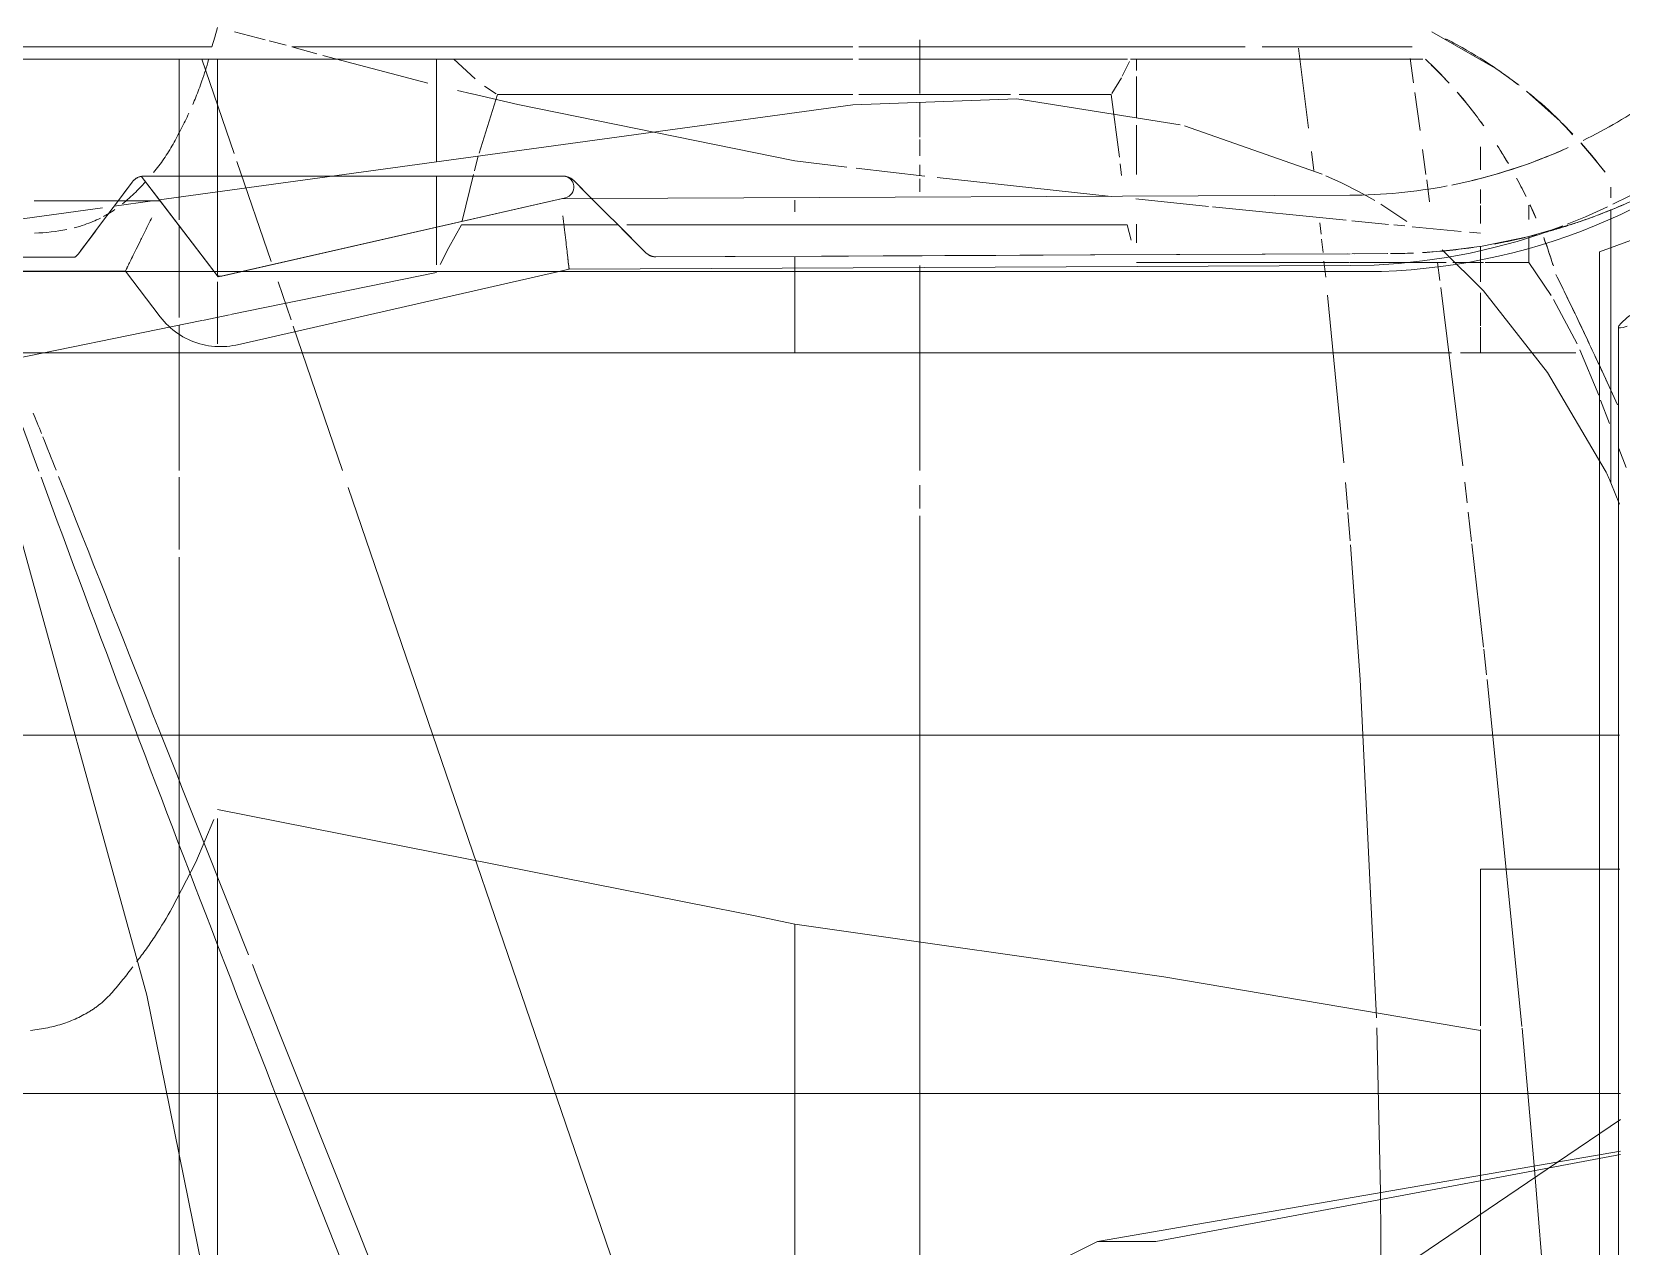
# Model space of a CAD drawing. Header units: inches. Extents: x -1221 to 179, y -822 to 880.
# Drawn here: x 71.1 to 78.06, y 186.63 to 191.94 of the extents above; entities that cross this region are included whole.
import ezdxf

# ---------------------------------------------------------------- set-up
doc = ezdxf.new("R2010")
doc.units = ezdxf.units.IN
doc.header["$MEASUREMENT"] = 0
doc.layers.add('X1$0$I-FURN', color=30, linetype='Continuous', lineweight=9)

# ---------------------------------------------------------------- blocks, each defined once
blk = doc.blocks.new('X1$0$Allsteel Seating Acuity Work-Conference Chair1 - Fully Adj_ Arms_ Mesh Back-5258284-FIRST FLOOR POWER _ SIGNAL')
at = {"layer": 'X1$0$I-FURN', "lineweight": 13}
for p, q in [((-8.8719, 5.4314), (-8.421, 4.2125)), ((-7.4778, 4.3283), (-7.561, 4.2968)), ((-8.6572, 4.2621), (-8.7042, 4.2621)), ((-7.4113, 4.2621), (-8.6068, 4.2621)), ((-8.0921, 4.2954), (8.0921, 4.2954)), ((-7.9311, 4.2083), (-7.7526, 4.2901)), ((-7.6707, 4.2552), (-7.7721, 4.2168)), ((-7.4113, 4.2621), (-7.3179, 4.2993)), ((-6.3078, -7.0705), (-6.3078, 4.2997)), ((-5.7215, 4.301), (-5.7215, 3.6913)), ((-4.7405, -9.9622), (-4.7405, 4.3033)), ((-4.6275, 4.3036), (-4.4405, 4.0276)), ((-4.4405, 4.0276), (-4.6275, 4.3036)), ((-4.4881, 4.3039), (-4.0932, 2.0147)), ((-4.4734, 4.3039), (-4.2743, 3.2386)), ((-8.8431, 4.1775), (-8.8939, 4.1337)), ((-8.7692, 4.2364), (-8.8431, 4.1775)), ((-8.421, 4.2125), (8.421, 4.2125)), ((-7.7947, 4.2083), (-7.9927, 4.1258)), ((-8.0195, 4.1134), (-8.2134, 4.0109)), ((-7.9794, 3.6037), (-7.9794, 4.1087)), ((-7.9794, 3.6913), (-7.9794, 4.1087)), ((-8.9922, 4.04), (-9.1233, 3.8928)), ((-8.9364, 4.0948), (-8.9828, 4.0496)), ((-8.23, 4.0009), (-8.3744, 3.902)), ((-4.4405, 4.0276), (-3.9404, 3.29)), ((-3.9404, 3.29), (-4.4405, 4.0276)), ((-8.5622, 3.902), (-8.6257, 3.902)), ((-8.3744, 3.902), (-8.488, 3.902)), ((-8.3744, 3.902), (-8.3744, 3.7121)), ((-9.1528, 3.8554), (-9.2167, 3.7676)), ((-9.2186, 3.7648), (-9.383, 3.4776)), ((-8.7804, 3.6913), (-8.8798, 3.6913)), ((-8.8791, 3.6913), (-8.78, 3.6913)), ((-8.6328, 3.6913), (-8.6931, 3.6913)), ((-8.6926, 3.6913), (-8.632, 3.6913)), ((-8.5458, 3.6913), (-8.6237, 3.6913)), ((-8.6228, 3.6913), (-8.5453, 3.6913)), ((-8.5027, 3.6913), (-8.5072, 3.6436)), ((-8.2896, 3.6913), (-8.4459, 3.6913)), ((-8.2896, 3.6913), (-8.4459, 3.6913)), ((-8.3744, 3.7036), (-8.3744, 3.5699)), ((-8.0972, 3.6913), (-8.2416, 3.6913)), ((-8.0972, 3.6913), (-8.2416, 3.6913)), ((-7.9794, 3.6913), (-8.0912, 3.6913)), ((-7.9794, 3.6913), (-8.0912, 3.6913)), ((-7.9794, 3.6037), (-7.9794, 3.6913)), ((-5.7215, 3.6913), (-5.5524, 3.6913)), ((-5.0368, 3.6913), (-5.7215, 3.6913)), ((-5.5524, 3.6913), (-5.037, 3.6913)), ((-5.0165, 3.6913), (-5.2504, 2.306)), ((-5.0204, 3.6913), (-5.0165, 3.6913)), ((5.7215, 3.6913), (-5.0204, 3.6913)), ((5.0165, 3.6913), (-5.0165, 3.6913)), ((-8.5106, 3.607), (-8.5311, 3.3922)), ((-7.9794, -6.5112), (-7.9794, 3.5639)), ((-7.9794, 0.6902), (-7.9794, 3.5639)), ((-8.3744, 3.5415), (-8.3744, 3.1206)), ((-9.2639, 2.1861), (-9.2639, 3.4382)), ((-9.2639, 2.1861), (-9.2639, 3.4382)), ((-9.3178, 2.7357), (-9.3178, 3.3919)), ((-8.63, 3.2544), (-8.5533, 3.3688)), ((-8.5342, 3.3606), (-8.5389, 3.3116)), ((-8.5412, 3.288), (-8.5568, 3.1278)), ((-8.6839, 3.1606), (-8.6455, 3.2287)), ((-8.3354, -2.7972), (-8.3354, 3.2574)), ((-4.2743, 3.2386), (-4.0932, 2.2697)), ((-8.7227, 3.0831), (-8.6839, 3.1606)), ((-8.7541, 3.0138), (-8.7231, 3.0823)), ((-8.5592, 3.1031), (-8.6177, 2.5185)), ((-8.3744, 3.1179), (-8.3744, 2.1861)), ((-8.9718, 2.3963), (-8.7613, 2.9975)), ((-9.3178, 0.9704), (-9.3178, 2.661)), ((-8.6196, 2.5002), (-8.6524, 2.1831)), ((-5.2504, 2.306), (-5.4814, 0.6902)), ((-4.0932, 2.2697), (-4.0932, 2.0147)), ((-9.2639, 2.1734), (-9.2639, 2.1861)), ((-9.2146, 2.1861), (-9.2639, 2.1861)), ((-9.2639, 2.16), (-9.2639, 2.1734)), ((-9.0072, 2.1861), (-9.188, 2.1861)), ((-8.7597, 2.1861), (-8.9746, 2.1861)), ((-8.4606, 2.1861), (-8.5415, 2.1861)), ((-8.4724, 2.1624), (-8.5389, 2.1443)), ((-9.2639, 0.9704), (-9.2639, 2.1465)), ((-9.2639, 0.9704), (-9.2639, 2.1465)), ((-9.1893, 2.1235), (-9.2531, 2.1551)), ((-9.1131, 2.0779), (-9.1825, 2.1198)), ((-8.8353, 2.1111), (-9.1087, 2.075)), ((-8.7557, 2.1205), (-8.806, 2.1146)), ((-8.5389, -0.045), (-8.5389, 2.1443)), ((-9.1087, 1.6716), (-9.1087, 2.075)), ((-8.6637, 2.0755), (-8.7466, 1.314)), ((-4.0932, 2.0147), (-2.7873, -0.5947)), ((-9.1087, 0.9704), (-9.1087, 1.6346)), ((-8.7527, 1.2597), (-8.787, 0.959)), ((-9.2639, 1.2379), (-9.3482, 1.2379)), ((-9.2125, 1.2379), (-9.2639, 1.2379)), ((-9.1132, 1.2379), (-9.2122, 1.2379)), ((-8.923, 1.2379), (-9.0745, 1.2379)), ((-8.8408, 1.2379), (-8.913, 1.2379)), ((-8.753, 1.2379), (-8.8019, 1.2379)), ((-8.683, 1.2379), (-8.7404, 1.2379)), ((-7.7835, 1.2379), (-8.3611, 1.2379)), ((-7.4644, 1.2379), (-7.7835, 1.2379)), ((-7.2987, 1.2379), (-7.4002, 1.2379)), ((7.3857, 1.2379), (-7.2666, 1.2379)), ((-9.3178, -1.5106), (-9.3178, 0.9451)), ((-9.2639, -0.8016), (-9.2639, 0.9451)), ((-9.2639, -0.8016), (-9.2639, 0.9451)), ((-9.1087, -0.6104), (-9.1087, 0.9451)), ((-8.6481, -2.0903), (-9.0633, 0.9451)), ((-8.7918, 0.9177), (-8.8185, 0.6902)), ((-8.5954, 0.6902), (-8.6478, 0.6902)), ((-7.9794, 0.6902), (-8.3984, 0.6902)), ((-7.9794, -1.8357), (-7.9794, 0.6902)), ((-0.8573, 0.6902), (-5.4814, 0.6902)), ((-5.5524, 0.3391), (-5.9827, -1.8357)), ((-7.391, -1.2634), (-3.1744, 0.1789)), ((-3.1744, 0.1789), (-7.391, -1.2634)), ((-8.5389, -0.7683), (-8.5389, -0.0829)), ((-9.1456, -0.6673), (-9.1123, -0.6165)), ((-9.1087, -0.6104), (-8.8532, -0.6909)), ((-8.8403, -0.6945), (-8.7753, -0.7118)), ((-9.2639, -0.8016), (-9.177, -0.7085)), ((-9.1125, -0.7232), (-9.1274, -0.7856)), ((-8.7587, -0.7161), (-8.5561, -0.7645)), ((-9.2639, -0.8398), (-9.2639, -0.8016)), ((-9.2639, -0.8768), (-9.2639, -0.8398)), ((-9.2639, -3.4174), (-9.2639, -0.8768)), ((-9.2639, -3.4174), (-9.2639, -0.8768)), ((-8.8141, -0.8768), (-9.2639, -0.8768)), ((-8.364, -0.8768), (-8.7523, -0.8768)), ((-8.3315, -0.8768), (-8.1466, -1.7787)), ((-9.1591, -0.9158), (-9.2793, -1.3749)), ((-8.0962, -1.5045), (-7.4644, -1.2885)), ((-7.4644, -1.2885), (-8.0962, -1.5045)), ((-9.2865, -1.4006), (-9.3178, -1.5106)), ((-8.2896, -1.5707), (-8.1233, -1.5138)), ((-8.1233, -1.5138), (-8.2896, -1.5707)), ((-9.3243, -1.5354), (-9.3439, -1.6103)), ((-9.3482, -1.6268), (-9.3832, -1.761)), ((-8.8156, -1.7506), (-8.3789, -1.6013)), ((-8.3789, -1.6013), (-8.8156, -1.7506)), ((-9.2639, -1.9039), (-8.8511, -1.7628)), ((-8.8511, -1.7628), (-9.2639, -1.9039)), ((-8.1458, -1.783), (-8.1216, -1.901)), ((-9.3178, -3.4271), (-9.3178, -1.8601)), ((-8.3156, -1.8357), (-9.2639, -1.8357)), ((-8.0668, -1.8357), (-8.2896, -1.8357)), ((-8.0182, -1.8357), (-8.0668, -1.8357)), ((-7.9794, -2.6539), (-7.9794, -1.8357)), ((5.9424, -1.8357), (-5.9424, -1.8357)), ((-8.121, -1.9039), (-8.1078, -1.968)), ((-8.5618, -2.0042), (-9.2639, -2.0042)), ((-8.1344, -2.0042), (-8.5357, -2.0042)), ((-8.1078, -1.968), (-7.4644, -5.1073)), ((-7.4644, -2.0042), (-8.1004, -2.0042)), ((-7.119, -2.0042), (-7.4354, -2.0042)), ((7.0858, -2.0042), (-7.0858, -2.0042)), ((-8.6211, -2.2876), (-8.6439, -2.1208)), ((-8.5122, -3.0838), (-8.6141, -2.3393))]:
    blk.add_line(p, q, dxfattribs=at)
at = {"layer": 'X1$0$I-FURN'}
for p, q in [((-8.5157, 3.9996), (-8.5345, 4.0519)), ((-4.4256, 3.9261), (-3.862, 3.9726)), ((-5.0261, 3.8729), (-4.4256, 3.9261)), ((-6.5509, 3.7199), (-5.0329, 3.8722)), ((-7.144, 3.6535), (-6.6918, 3.7045)), ((-6.6838, 3.7054), (-6.5708, 3.7178)), ((-7.4142, 3.6219), (-7.324, 3.6325)), ((-7.283, 3.6373), (-7.154, 3.6523)), ((-8.2648, 3.5171), (-7.485, 3.6135)), ((-8.3745, 3.503), (-8.2963, 3.5131)), ((-9.1177, 3.4038), (-8.952, 3.4264)), ((-8.868, 3.4378), (-8.7597, 3.4524)), ((-8.7361, 3.4555), (-8.64, 3.4683)), ((-9.2671, 3.383), (-9.1608, 3.3978)), ((-8.4158, 3.3979), (-8.4134, 3.2969)), ((-8.4134, 3.2852), (-8.4127, 3.1384)), ((-8.4127, 3.1282), (-8.4134, 3.2843)), ((-4.309, 3.2534), (-5.0274, 3.2374)), ((-3.6764, 3.258), (-4.309, 3.2534)), ((-8.6684, 3.1193), (-8.6537, -0.1962)), ((-8.6537, -0.1962), (-8.6684, 3.1193)), ((-8.4126, 3.1204), (-8.4077, 2.0031)), ((-8.3455, -0.2973), (-8.3607, 3.1207)), ((-7.4983, 3.0925), (-8.2314, 3.022)), ((-7.2939, 3.1099), (-7.413, 3.0999)), ((-7.1571, 3.1209), (-7.2811, 3.1109)), ((-8.498, 2.9931), (-8.5474, 2.9876)), ((-8.4184, 3.0019), (-8.4762, 2.9955)), ((-8.31, 3.0136), (-8.3809, 3.006)), ((-8.9616, 2.9388), (-9.3114, 2.8944)), ((-8.777, 2.9611), (-8.8601, 2.9512)), ((-8.4175, 0.0386), (-8.5415, -0.0855)), ((-8.4433, 0.0127), (-8.4175, 0.0386)), ((-8.6537, -0.1962), (-8.6531, -0.3326)), ((-8.6531, -0.3326), (-8.6537, -0.1962)), ((-8.734, -0.278), (-8.6795, -0.2235)), ((-8.7523, -0.3222), (-8.7523, -2.1578)), ((-8.7523, -0.3242), (-8.7523, -2.1578)), ((-8.7523, -2.1578), (-8.7523, -0.3242)), ((-8.7523, -2.1578), (-8.7523, -0.3242)), ((-8.3114, -1.8324), (-8.6574, -0.3135)), ((-8.6531, -0.3326), (-8.3149, -1.817)), ((-8.6531, -0.3326), (-8.3149, -1.817)), ((-8.3149, -1.817), (-8.6531, -0.3326)), ((-8.3465, -0.2975), (-8.3677, -0.2999)), ((-8.0149, -1.7487), (-8.3455, -0.2973)), ((-8.7523, -2.1701), (-8.3114, -1.8324)), ((-8.3239, -1.842), (-8.6439, -2.0871)), ((-8.3239, -1.842), (-8.6439, -2.0871)), ((-8.6439, -2.0871), (-8.3239, -1.842)), ((-8.3363, -2.239), (-8.1368, -2.0863)), ((-8.6439, -2.0871), (-8.7523, -2.1701)), ((-8.6439, -2.0871), (-8.6439, -2.2705)), ((-8.6439, -2.2705), (-8.6439, -2.0871)), ((-8.6719, -2.2494), (-8.7274, -2.2078)), ((-8.6439, -2.2705), (-8.6439, -2.638)), ((-8.6439, -2.638), (-8.6439, -2.2705)), ((-8.3584, -2.2281), (-8.3372, -2.2386)), ((-8.3363, -2.638), (-8.3363, -2.239)), ((-8.5415, -2.3475), (-8.4131, -2.444)), ((-8.471, -2.4005), (-8.5135, -2.3686)), ((-8.4371, -2.426), (-8.471, -2.4005)), ((-8.4131, -2.444), (-8.4371, -2.426)), ((-8.3981, -3.0907), (-8.3981, -2.4601))]:
    blk.add_line(p, q, dxfattribs=at)
at = {"layer": 'X1$0$I-FURN', "flags": 128}
for points in [[(-8.6299, 4.2707), (-8.6651, 4.341), (-8.7163, 4.4337), (-8.7529, 4.4942)], [(-8.5417, 4.0698), (-8.5742, 4.15), (-8.6177, 4.2464)], [(-8.5415, 4.0903), (-8.4864, 3.8963), (-8.4465, 3.6986), (-8.4292, 3.5712)], [(-8.3607, 3.1207), (-8.3633, 3.2264), (-8.3701, 3.332), (-8.3812, 3.4373), (-8.3964, 3.542), (-8.4158, 3.646), (-8.4394, 3.7492), (-8.467, 3.8513), (-8.4987, 3.9523), (-8.5157, 3.9996)], [(-8.4292, 3.5712), (-8.4222, 3.4984), (-8.4179, 3.4375)], [(-5.0714, 3.236), (-6.5508, 3.1648), (-7.1395, 3.1223)], [(-8.4076, 1.985), (-8.4093, 2.3614), (-8.4126, 3.1094)], [(-8.4077, 2.0031), (-8.4048, 1.3463), (-8.4024, 0.8067), (-8.4005, 0.3853), (-8.3991, 0.083)], [(-8.3991, 0.083), (-8.4007, 0.4299), (-8.4029, 0.9261), (-8.4058, 1.5705), (-8.4076, 1.985)], [(-8.5218, -0.0658), (-8.4785, -0.0225), (-8.4433, 0.0127)], [(-8.4077, 0.0512), (-8.4122, 0.0446), (-8.4175, 0.0386)], [(-8.5415, -0.0855), (-8.5876, -0.1316), (-8.6522, -0.1962), (-8.734, -0.278)], [(-8.1368, -2.0863), (-8.1265, -2.078), (-8.1164, -2.0693), (-8.1067, -2.0602), (-8.0974, -2.0508), (-8.0885, -2.0409), (-8.0799, -2.0307), (-8.0718, -2.0202), (-8.0641, -2.0094), (-8.0569, -1.9982), (-8.05, -1.9868), (-8.0437, -1.9751), (-8.0378, -1.9632), (-8.0325, -1.9511), (-8.0276, -1.9387), (-8.0232, -1.9262), (-8.0193, -1.9134), (-8.0159, -1.9006), (-8.013, -1.8876), (-8.0107, -1.8745), (-8.0089, -1.8614), (-8.0076, -1.8481), (-8.0068, -1.8349), (-8.0066, -1.8216), (-8.0069, -1.8083), (-8.0077, -1.795), (-8.0091, -1.7818), (-8.011, -1.7687), (-8.0134, -1.7556), (-8.0149, -1.7487)], [(-8.7274, -2.2078), (-8.6153, -2.292), (-8.5415, -2.3475)], [(-8.4131, -2.444), (-8.4103, -2.4462), (-8.4077, -2.4486)], [(-8.4412, -3.117), (-8.4229, -3.075), (-8.4062, -3.0323), (-8.3913, -2.989), (-8.3782, -2.9451), (-8.3668, -2.9007), (-8.3572, -2.8559), (-8.3494, -2.8107), (-8.3434, -2.7653), (-8.3392, -2.7197), (-8.3368, -2.6739), (-8.3363, -2.638)]]:
    blk.add_lwpolyline(points, dxfattribs=at)
at = {"layer": 'X1$0$I-FURN', "lineweight": 13, "flags": 128}
for points in [[(-8.4292, 3.5233), (-8.2507, 3.7045), (-7.8936, 3.9847), (-7.4644, 4.2372)], [(-9.0633, 0.9451), (-9.0906, 1.6621), (-8.9768, 2.377)], [(-8.8185, 0.6902), (-9.0658, -0.5217), (-9.1122, -0.7218)], [(-5.4814, 0.6902), (-5.5169, 0.5164), (-5.5524, 0.3391)], [(-8.5389, -0.7683), (-8.4406, -0.8237), (-8.366, -0.8608)], [(-2.8793, -1.6798), (-5.1705, -2.1443), (-7.3859, -2.7564)], [(-9.4027, -1.8357), (-9.3599, -1.8478), (-9.3178, -1.8601)], [(-5.9392, -1.8521), (-5.7517, -1.931), (-5.5524, -2.0348)]]:
    blk.add_lwpolyline(points, dxfattribs=at)
at = {"layer": 'X1$0$I-FURN', "lineweight": 13}
for centre, radius, start, end in [((-11.049, 3.1641), 2.7152, 1.96956, 86.84368), ((0.1845, -13.2645), 19.2655, 115.63838, 116.20462), ((0.1845, -13.2645), 19.2655, 115.20427, 115.5537), ((-7.7414, 1.9993), 2.1036, 107.10718, 110.47385), ((-7.7414, 1.9993), 2.1036, 113.18769, 114.90279), ((-7.7414, 1.9993), 2.1036, 115.98256, 118.42466), ((-7.7414, 1.9993), 2.1036, 116.24697, 118.39717), ((-7.7414, 1.9993), 2.1036, 120.4439, 122.95362), ((-7.7414, 1.9993), 2.1036, 120.43776, 122.06542), ((-7.7414, 1.9993), 2.1036, 125.8062, 130.92856), ((-7.7414, 1.9993), 2.1036, 125.81113, 126.45122), ((-7.7414, 1.9993), 2.1036, 132.3497, 136.36823)]:
    blk.add_arc(centre, radius, start, end, dxfattribs=at)
at = {"layer": 'X1$0$I-FURN'}
for centre, radius, start, end in [((-11.0064, 3.1089), 2.338, 26.18986, 34.51568), ((-11.0064, 3.1089), 2.338, 26.18986, 34.51568), ((-11.0064, 3.1089), 2.338, 21.90185, 24.3917), ((-11.0064, 3.1089), 2.338, 11.24827, 24.3917), ((-11.0064, 3.1089), 2.338, 11.24827, 21.90185), ((-11.0064, 3.1089), 2.338, 0.25458, 10.74556), ((-11.0064, 3.1089), 2.338, 0.25458, 10.74556), ((-8.7043, -0.3242), 0.048, 96.41757, 110.34797), ((-8.7043, -0.3242), 0.048, 96.41757, 110.34797), ((-8.7043, -0.3242), 0.048, 12.83513, 96.41757), ((-8.7043, -0.3242), 0.048, 12.83513, 96.41757), ((-8.7043, -0.3242), 0.048, 166.06959, 180), ((-8.7043, -0.3242), 0.048, 166.06959, 180), ((-8.7043, -0.3242), 0.048, 152.13919, 166.06959), ((-8.7043, -0.3242), 0.048, 152.13919, 166.06959), ((-8.7043, -0.3242), 0.048, 124.27838, 152.13919), ((-8.7043, -0.3242), 0.048, 124.27838, 152.13919), ((-8.7043, -0.3242), 0.048, 110.34797, 124.27838), ((-8.7043, -0.3242), 0.048, 110.34797, 124.27838), ((-8.3389, -1.8225), 0.0246, 307.44394, 12.83513), ((-8.3389, -1.8225), 0.0246, 307.44394, 340.13953), ((-8.3389, -1.8225), 0.0246, 340.13953, 12.83513)]:
    blk.add_arc(centre, radius, start, end, dxfattribs=at)
for points, knots in [([(-9.3482, 5.2792), (-9.2641, 5.2093), (-9.147, 5.0983), (-9.0086, 4.9411), (-8.8826, 4.7793), (-8.7755, 4.6134), (-8.6858, 4.4454), (-8.6087, 4.2799), (-8.5656, 4.1641), (-8.5415, 4.0903)], [0, 0, 0, 0, 0.2, 0.3, 0.4, 0.6, 0.7, 0.8, 1, 1, 1, 1]), ([(-8.6039, 4.2611), (-8.6088, 4.2731), (-8.6165, 4.2917), (-8.6244, 4.3102), (-8.6272, 4.3167)], [0.61903453, 0.61903453, 0.61903453, 0.61903453, 0.64285714, 0.6559137, 0.6559137, 0.6559137, 0.6559137]), ([(-8.5568, 4.1359), (-8.563, 4.1536), (-8.5758, 4.1894), (-8.5918, 4.2311), (-8.6015, 4.2551), (-8.6039, 4.2611)], [0.53635575, 0.53635575, 0.53635575, 0.53635575, 0.57142857, 0.60714286, 0.61903453, 0.61903453, 0.61903453, 0.61903453]), ([(-8.539, 4.0829), (-8.5447, 4.1002), (-8.5506, 4.1179), (-8.5567, 4.1356), (-8.5568, 4.1359)], [0.50142292, 0.50142292, 0.50142292, 0.50142292, 0.53571429, 0.53635575, 0.53635575, 0.53635575, 0.53635575]), ([(-8.5202, 4.0222), (-8.5207, 4.0235), (-8.5258, 4.041), (-8.5312, 4.0584), (-8.5363, 4.0744)], [0.46163229, 0.46163229, 0.46163229, 0.46163229, 0.46428571, 0.49588064, 0.49588064, 0.49588064, 0.49588064]), ([(-8.467, 3.8101), (-8.4706, 3.8273), (-8.4783, 3.8629), (-8.4884, 3.9052), (-8.4949, 3.9304), (-8.4967, 3.9373)], [0.32380827, 0.32380827, 0.32380827, 0.32380827, 0.35714286, 0.39285714, 0.40625369, 0.40625369, 0.40625369, 0.40625369]), ([(-8.4555, 3.7509), (-8.4572, 3.7602), (-8.4607, 3.7787), (-8.4646, 3.7984), (-8.4668, 3.8089), (-8.467, 3.8101)], [0.28571429, 0.28571429, 0.28571429, 0.28571429, 0.30357143, 0.32142857, 0.32380827, 0.32380827, 0.32380827, 0.32380827]), ([(-8.4179, 3.4388), (-8.4186, 3.4492), (-8.4205, 3.4786), (-8.4245, 3.527), (-8.4304, 3.5835), (-8.436, 3.6275), (-8.4395, 3.6528), (-8.4405, 3.6594)], [0.0877359, 0.0877359, 0.0877359, 0.0877359, 0.1071429, 0.1428571, 0.1785714, 0.2142857, 0.2270027, 0.2270027, 0.2270027, 0.2270027]), ([(-8.3991, 0.083), (-8.3991, 0.0804), (-8.3994, 0.076), (-8.4003, 0.0705), (-8.4014, 0.0659), (-8.4025, 0.0623), (-8.404, 0.0586), (-8.4056, 0.0549), (-8.4069, 0.0525), (-8.4077, 0.0512)], [0, 0, 0, 0, 0.166667, 0.291667, 0.416667, 0.583333, 0.708333, 0.833333, 1, 1, 1, 1]), ([(-8.4048, 0.0567), (-8.4045, 0.0575), (-8.4034, 0.06), (-8.4021, 0.0637), (-8.4006, 0.069), (-8.3995, 0.0751), (-8.3991, 0.08), (-8.3991, 0.083)], [0.5, 0.5, 0.5, 0.5, 0.5625, 0.6875, 0.78125, 0.875, 1, 1, 1, 1]), ([(-8.4175, 0.0386), (-8.4148, 0.0412), (-8.4112, 0.0455), (-8.4075, 0.0513), (-8.4058, 0.0546), (-8.405, 0.0563), (-8.4048, 0.0567)], [0, 0, 0, 0, 0.25, 0.375, 0.46875, 0.5, 0.5, 0.5, 0.5]), ([(-8.394, -0.3029), (-8.3899, -0.3024), (-8.3818, -0.3015), (-8.3703, -0.3002), (-8.3604, -0.299), (-8.3499, -0.2979), (-8.3461, -0.2974), (-8.3456, -0.2974)], [0, 0, 0, 0, 0.1428571, 0.2857143, 0.4285714, 0.5714286, 0.8571429, 0.8571429, 0.8571429, 0.8571429]), ([(-8.7274, -2.2078), (-8.7312, -2.2049), (-8.7364, -2.2), (-8.7421, -2.1922), (-8.747, -2.1839), (-8.7495, -2.177), (-8.7506, -2.1723)], [0, 0, 0, 0, 0.25, 0.375, 0.5, 0.75, 0.75, 0.75, 0.75]), ([(-8.3363, -2.239), (-8.3365, -2.2389), (-8.3374, -2.2385), (-8.342, -2.2362), (-8.3498, -2.2324), (-8.3561, -2.2293), (-8.363, -2.2258), (-8.3725, -2.2211), (-8.3806, -2.2171), (-8.3848, -2.2151)], [-0.8571429, -0.8571429, -0.8571429, -0.8571429, -0.7857143, -0.5714286, -0.4285714, -0.3571429, -0.2857143, -0.1428571, 0, 0, 0, 0]), ([(-8.4077, -2.4486), (-8.4057, -2.4505), (-8.4026, -2.4539), (-8.3997, -2.4577), (-8.3982, -2.4601), (-8.3979, -2.4605), (-8.3992, -2.4584), (-8.4011, -2.4559), (-8.4027, -2.4539), (-8.4046, -2.4517), (-8.4078, -2.4484), (-8.4108, -2.4458), (-8.4131, -2.444)], [0, 0, 0, 0, 0.125, 0.25, 0.375, 0.5, 0.625, 0.6875, 0.75, 0.8125, 0.875, 1, 1, 1, 1])]:
    blk.add_open_spline(points, degree=3, knots=knots, dxfattribs=at)
at = {"layer": 'X1$0$I-FURN', "lineweight": 13}
for points in [[(-8.0964, 4.333), (-8.0868, 4.3062), (-8.0849, 4.2812), (-8.1176, 4.3136), (-8.1426, 4.344)], [(-7.8557, 4.2431), (-7.868, 4.2374), (-7.8924, 4.2262), (-7.9125, 4.2168), (-7.9221, 4.2124)], [(-7.4644, 4.2372), (-7.4558, 4.2416), (-7.4383, 4.2501), (-7.4204, 4.2582), (-7.4113, 4.2621)], [(-8.8974, 4.1306), (-8.8564, 4.1673), (-8.8136, 4.2014), (-8.7704, 4.2347)], [(-8.3227, 4.021), (-8.2567, 4.0535), (-8.1253, 4.1172), (-7.9956, 4.1783), (-7.9311, 4.2083)], [(-7.9316, 4.208), (-7.9493, 4.1998), (-7.9652, 4.1924), (-7.9794, 4.1857)], [(-8.4832, 3.9678), (-8.4442, 3.9824), (-8.4045, 3.9954), (-8.3647, 4.0079)], [(-8.6259, 3.9079), (-8.607, 3.9166), (-8.588, 3.9253), (-8.5689, 3.9337)], [(-9.0265, 3.6647), (-9.0565, 3.6415), (-9.0864, 3.6181), (-9.1153, 3.5933)], [(-9.1611, 3.5515), (-9.1876, 3.5273), (-9.2129, 3.5015), (-9.238, 3.4754)], [(-5.304, -1.6832), (-4.527, -1.3744), (-3.7431, -1.0621), (-2.9532, -0.7466)], [(-7.439, -2.5309), (-6.748, -2.2568), (-6.053, -1.9813), (-5.3468, -1.7003)], [(-8.5186, -2.4954), (-8.5092, -2.54), (-8.5048, -2.5874), (-8.5031, -2.6364)], [(-7.6124, -2.5997), (-7.5636, -2.5803), (-7.5147, -2.5609), (-7.4658, -2.5415)], [(-7.9088, -2.7817), (-7.7597, -2.7272), (-7.6107, -2.6725), (-7.4619, -2.6176)], [(-7.7159, -2.6428), (-7.6883, -2.6308), (-7.6582, -2.6183), (-7.6272, -2.6057)]]:
    blk.add_open_spline(points, degree=3, dxfattribs=at)
for points, knots in [([(-9.1186, 3.8986), (-9.1164, 3.9013), (-9.0769, 3.9495), (-9.0176, 4.0182), (-8.9544, 4.0754), (-8.9334, 4.0935)], [0.6174066, 0.6174066, 0.6174066, 0.6174066, 0.625, 0.75, 0.8104981, 0.8104981, 0.8104981, 0.8104981]), ([(-9.3533, 3.5383), (-9.3408, 3.5627), (-9.2989, 3.6409), (-9.2366, 3.7409), (-9.1789, 3.8214), (-9.1551, 3.8523), (-9.1493, 3.8598)], [0.3195551, 0.3195551, 0.3195551, 0.3195551, 0.375, 0.5, 0.5625, 0.5824475, 0.5824475, 0.5824475, 0.5824475]), ([(-7.4351, -2.6077), (-6.7521, -2.3555), (-5.2368, -1.7832), (-3.7402, -1.1891), (-2.92, -0.8547)], [-0.9062013, -0.9062013, -0.9062013, -0.9062013, -0.5, 0, 0, 0, 0]), ([(-9.2616, -1.8748), (-9.2302, -1.8836), (-9.1747, -1.9011), (-9.11, -1.9254), (-9.076, -1.9396), (-9.0654, -1.9442)], [0.046447, 0.046447, 0.046447, 0.046447, 0.125, 0.1875, 0.2159257, 0.2159257, 0.2159257, 0.2159257]), ([(-9.0276, -1.9611), (-9.0046, -1.9717), (-8.9588, -1.9937), (-8.8913, -2.0296), (-8.8375, -2.0629), (-8.7966, -2.0921), (-8.7772, -2.1077), (-8.7676, -2.1158)], [0.25, 0.25, 0.25, 0.25, 0.3125, 0.375, 0.4375, 0.46875, 0.5, 0.5, 0.5, 0.5]), ([(-5.5524, -2.0348), (-5.511, -2.0573), (-5.4505, -2.0936), (-5.3827, -2.1401), (-5.3496, -2.1644), (-5.3308, -2.1786), (-5.3215, -2.1858), (-5.3168, -2.1894)], [0, 0, 0, 0, 0.1666667, 0.25, 0.2916667, 0.3125, 0.3333333, 0.3333333, 0.3333333, 0.3333333]), ([(-8.7282, -2.1502), (-8.7223, -2.1556), (-8.6974, -2.1785), (-8.6643, -2.212), (-8.6393, -2.2413), (-8.6314, -2.2511)], [0.5429479, 0.5429479, 0.5429479, 0.5429479, 0.5625, 0.625, 0.6554259, 0.6554259, 0.6554259, 0.6554259]), ([(-5.2948, -2.2065), (-5.2927, -2.208), (-5.2812, -2.2169), (-5.2503, -2.2404), (-5.2024, -2.2782), (-5.1583, -2.3189), (-5.1312, -2.3498), (-5.1171, -2.3683), (-5.1073, -2.3826), (-5.0982, -2.3973), (-5.0865, -2.4173), (-5.0678, -2.4533), (-5.0457, -2.5077), (-5.0267, -2.578), (-5.019, -2.6281), (-5.0164, -2.6539)], [0.3659436, 0.3659436, 0.3659436, 0.3659436, 0.375, 0.4166667, 0.5, 0.5833333, 0.625, 0.6458333, 0.6666667, 0.6875, 0.7083333, 0.75, 0.8333333, 0.9166667, 1, 1, 1, 1]), ([(-8.6058, -2.2852), (-8.5991, -2.2948), (-8.5885, -2.3112), (-8.579, -2.3279), (-8.5754, -2.3347)], [0.68995476, 0.68995476, 0.68995476, 0.68995476, 0.71875, 0.73778575, 0.73778575, 0.73778575, 0.73778575]), ([(-8.5687, -2.3477), (-8.5632, -2.3589), (-8.5529, -2.3817), (-8.5388, -2.42), (-8.5298, -2.447), (-8.5257, -2.4624)], [0.75, 0.75, 0.75, 0.75, 0.78125, 0.8125, 0.8511433, 0.8511433, 0.8511433, 0.8511433])]:
    blk.add_open_spline(points, degree=3, knots=knots, dxfattribs=at)
at = {"layer": 'X1$0$I-FURN'}
for points in [[(-8.5058, 3.9715), (-8.5104, 3.9885), (-8.5153, 4.0053), (-8.5202, 4.0222)], [(-8.4134, 3.2969), (-8.4136, 3.3304), (-8.4144, 3.3638), (-8.4158, 3.397)], [(-8.734, -0.278), (-8.7356, -0.2796), (-8.7388, -0.2832), (-8.7432, -0.2894), (-8.747, -0.2966), (-8.7499, -0.3045), (-8.7518, -0.313), (-8.7523, -0.3191), (-8.7523, -0.3222)], [(-8.7511, -0.3099), (-8.7503, -0.3059), (-8.7479, -0.298), (-8.742, -0.2872), (-8.7369, -0.2809), (-8.734, -0.278)], [(-8.7523, -0.3222), (-8.7523, -0.318), (-8.7519, -0.3139), (-8.7511, -0.3099)], [(-8.3677, -0.2999), (-8.3741, -0.3006), (-8.402, -0.3038), (-8.4803, -0.3128), (-8.546, -0.3203), (-8.5789, -0.3241)], [(-8.3455, -0.2973), (-8.3455, -0.2973), (-8.3459, -0.2974), (-8.3465, -0.2975)], [(-8.5698, -2.1237), (-8.5532, -2.1318), (-8.5205, -2.1482), (-8.4736, -2.1712), (-8.4319, -2.1918), (-8.4088, -2.2032), (-8.3988, -2.2082)], [(-8.7523, -2.1578), (-8.7523, -2.1606), (-8.7519, -2.1662), (-8.7503, -2.174), (-8.7478, -2.1814), (-8.7446, -2.1882), (-8.7408, -2.1941), (-8.7366, -2.1994), (-8.7321, -2.204), (-8.7289, -2.2066), (-8.7274, -2.2078)], [(-8.7506, -2.1723), (-8.7517, -2.1676), (-8.7523, -2.1627), (-8.7523, -2.1578)], [(-8.3988, -2.2082), (-8.3888, -2.2131), (-8.3794, -2.2177), (-8.3735, -2.2207)], [(-8.3735, -2.2207), (-8.3667, -2.224), (-8.3617, -2.2265), (-8.3584, -2.2281)], [(-8.3372, -2.2386), (-8.3366, -2.2389), (-8.3363, -2.239), (-8.3363, -2.239)]]:
    blk.add_open_spline(points, degree=3, dxfattribs=at)
blk = doc.blocks.new('X1')
at = {"layer": 'X1$0$I-FURN', "rotation": 269.9999999999997}
blk.add_blockref('X1$0$Allsteel Seating Acuity Work-Conference Chair1 - Fully Adj_ Arms_ Mesh Back-5258284-FIRST FLOOR POWER _ SIGNAL', (73.7495, 182.56), dxfattribs=at)

msp = doc.modelspace()

# ---------------------------------------------------------------- block references
at = {"color": 253}
msp.add_blockref('X1', (0, 0), dxfattribs=at)

doc.saveas('drawing.dxf')
